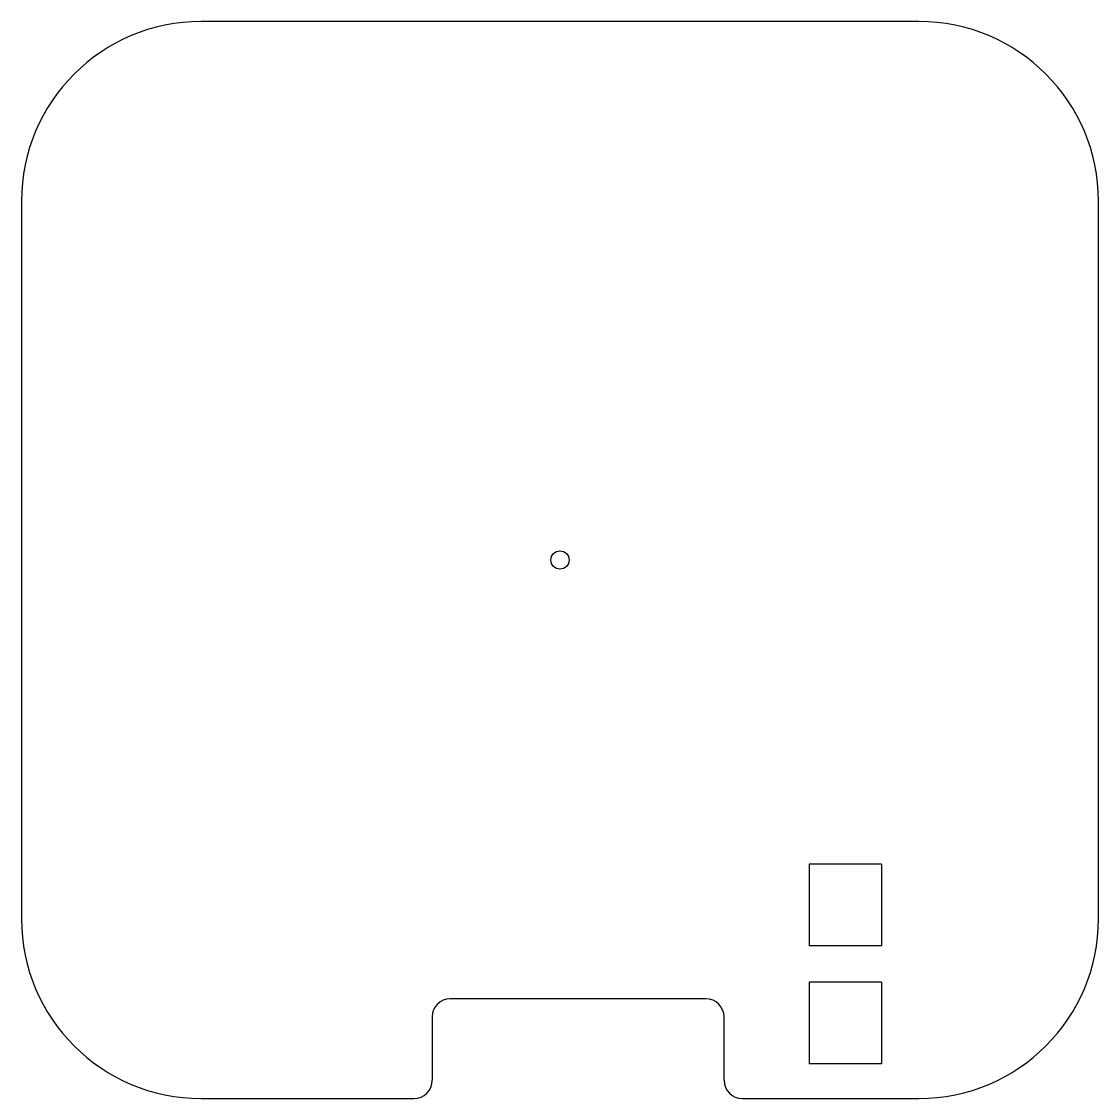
# Model space of a CAD drawing. Extents: x -29.7 to 29.7, y -29.7 to 29.7.
import ezdxf

# ---------------------------------------------------------------- set-up
doc = ezdxf.new("R2010")
doc.units = 0
doc.header["$MEASUREMENT"] = 0
doc.layers.add('VISIBLE', color=7, linetype='CONTINUOUS')

msp = doc.modelspace()

# ---------------------------------------------------------------- linework, layer by layer
at = {"layer": 'VISIBLE'}
for p, q in [((19.8, 29.7), (-19.8, 29.7)), ((-29.7, 19.8), (-29.7, -19.8)), ((29.7, -19.8), (29.7, 19.8)), ((17.74, -16.785), (13.74, -16.785)), ((13.74, -16.785), (13.74, -21.285)), ((17.74, -16.785), (17.74, -21.285)), ((17.74, -21.285), (13.74, -21.285)), ((13.74, -23.285), (13.74, -27.785)), ((17.74, -23.285), (13.74, -23.285)), ((17.74, -23.285), (17.74, -27.785)), ((8.05, -24.2), (-6.05, -24.2)), ((-7.05, -25.2), (-7.05, -28.7)), ((9.05, -28.7), (9.05, -25.2)), ((17.74, -27.785), (13.74, -27.785)), ((-19.8, -29.7), (-8.05, -29.7)), ((10.05, -29.7), (19.8, -29.7))]:
    msp.add_line(p, q, dxfattribs=at)
msp.add_circle((0, 0), 0.5, dxfattribs=at)
for centre, radius, start, end in [((-19.8, 19.8), 9.9, 90, 180), ((19.8, 19.8), 9.9, 0, 90), ((-19.8, -19.8), 9.9, 180, 270), ((19.8, -19.8), 9.9, 270, 0), ((-6.05, -25.2), 1, 90, 180), ((8.05, -25.2), 1, 0, 90), ((-8.05, -28.7), 1, 270, 0), ((10.05, -28.7), 1, 180, 270)]:
    msp.add_arc(centre, radius, start, end, dxfattribs=at)

doc.saveas('drawing.dxf')
